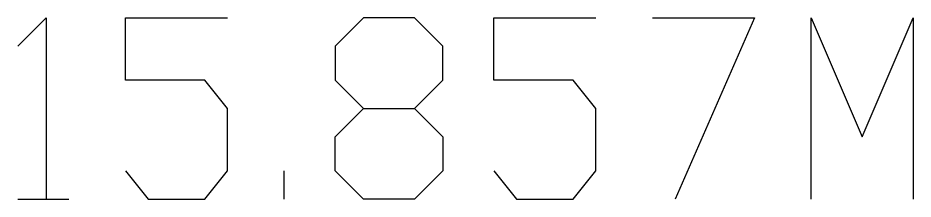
# Model space of a CAD drawing. Header units: millimetres. Extents: x 43 to 869, y -758 to -34.
# Drawn here: x 589.72 to 608.68, y -495.88 to -492.04 of the extents above; entities that cross this region are included whole.
import ezdxf

# ---------------------------------------------------------------- set-up
doc = ezdxf.new("R2010")
doc.units = ezdxf.units.MM
doc.layers.add('PDF_LINES', color=4, linetype='Continuous')

msp = doc.modelspace()

# ---------------------------------------------------------------- linework, layer by layer
at = {"layer": 'PDF_LINES'}
for p, q in [((589.72, -492.64), (590.32, -492.04)), ((590.32, -492.04), (590.32, -495.88)), ((592, -493.36), (592, -492.04)), ((592, -492.04), (594.16, -492.04)), ((597.04, -492.04), (596.44, -492.64)), ((598.12, -492.04), (597.04, -492.04)), ((598.72, -492.64), (598.12, -492.04)), ((599.8, -493.36), (599.8, -492.04)), ((599.8, -492.04), (601.96, -492.04)), ((603.16, -492.04), (605.32, -492.04)), ((605.32, -492.04), (603.64, -495.88)), ((606.52, -495.88), (606.52, -492.04)), ((606.52, -492.04), (607.6, -494.56)), ((607.6, -494.56), (608.68, -492.04)), ((608.68, -492.04), (608.68, -495.88)), ((596.44, -492.64), (596.44, -493.36)), ((598.72, -493.36), (598.72, -492.64)), ((593.68, -493.36), (592, -493.36)), ((594.16, -493.96), (593.68, -493.36)), ((596.44, -493.36), (597.04, -493.96)), ((598.12, -493.96), (598.72, -493.36)), ((601.48, -493.36), (599.8, -493.36)), ((601.96, -493.96), (601.48, -493.36)), ((594.16, -495.28), (594.16, -493.96)), ((596.44, -494.56), (597.04, -493.96)), ((597.04, -493.96), (598.12, -493.96)), ((598.12, -493.96), (598.72, -494.56)), ((601.96, -495.28), (601.96, -493.96)), ((596.44, -495.28), (596.44, -494.56)), ((598.72, -494.56), (598.72, -495.28)), ((592, -495.28), (592.48, -495.88)), ((593.68, -495.88), (594.16, -495.28)), ((595.36, -495.88), (595.36, -495.28)), ((597.04, -495.88), (596.44, -495.28)), ((598.72, -495.28), (598.12, -495.88)), ((599.8, -495.28), (600.28, -495.88)), ((601.48, -495.88), (601.96, -495.28)), ((589.72, -495.88), (590.8, -495.88)), ((592.48, -495.88), (593.68, -495.88)), ((598.12, -495.88), (597.04, -495.88)), ((600.28, -495.88), (601.48, -495.88))]:
    msp.add_line(p, q, dxfattribs=at)

doc.saveas('drawing.dxf')
